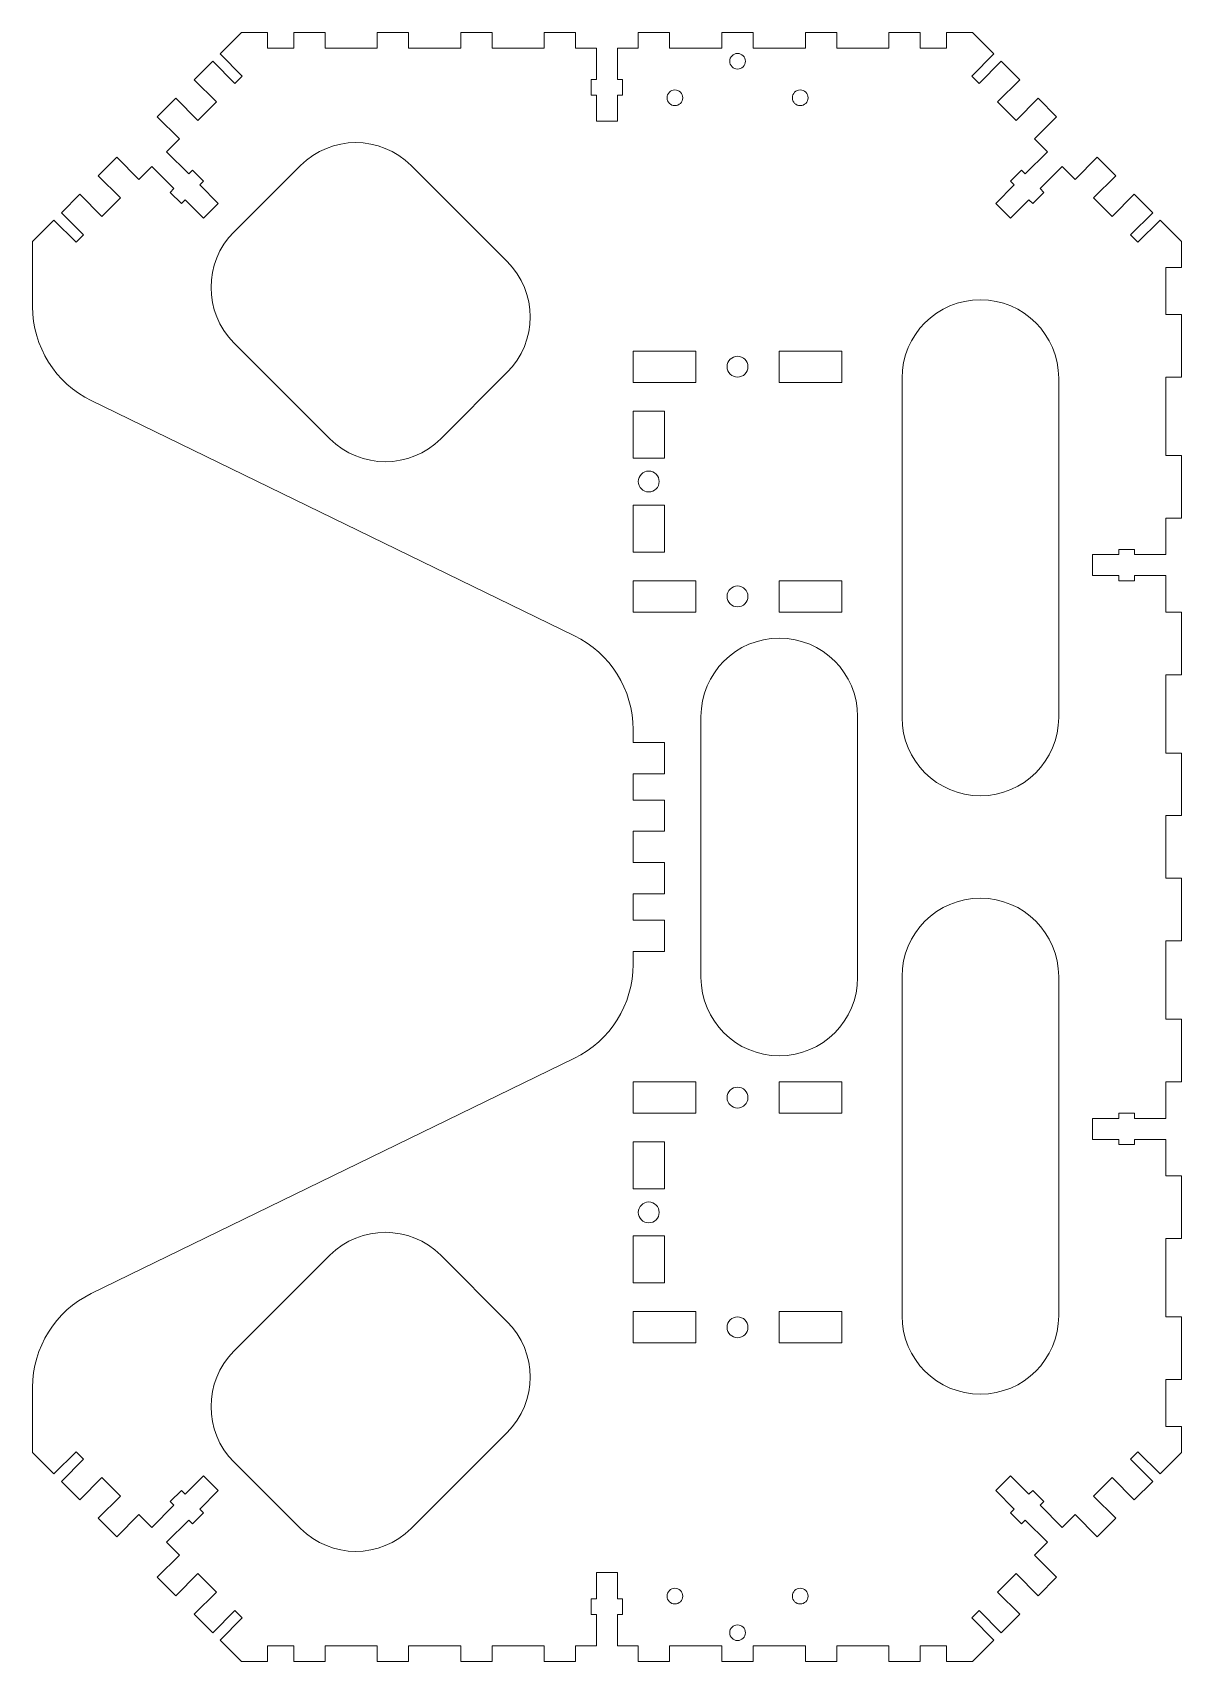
# Model space of a CAD drawing. Header units: millimetres. Extents: x -138 to 82, y -225 to 87.
import ezdxf

# ---------------------------------------------------------------- set-up
doc = ezdxf.new("R2010")
doc.units = ezdxf.units.MM

msp = doc.modelspace()

# ---------------------------------------------------------------- linework, layer by layer
at = {"color": 7, "linetype": 'Continuous', "lineweight": 15}
for p, q in [((-97.58, 87.5), (-101.67, 83.41)), ((-92.58, 87.5), (-97.58, 87.5)), ((-92.58, 84.5), (-92.58, 87.5)), ((-87.58, 87.5), (-87.58, 84.5)), ((-81.58, 87.5), (-87.58, 87.5)), ((-81.58, 84.5), (-81.58, 87.5)), ((-71.58, 87.5), (-71.58, 84.5)), ((-65.58, 87.5), (-71.58, 87.5)), ((-65.58, 84.5), (-65.58, 87.5)), ((-55.58, 87.5), (-55.58, 84.5)), ((-49.58, 87.5), (-55.58, 87.5)), ((-49.58, 84.5), (-49.58, 87.5)), ((-39.58, 87.5), (-39.58, 84.5)), ((-33.58, 87.5), (-39.58, 87.5)), ((-33.58, 84.5), (-33.58, 87.5)), ((-21.58, 87.5), (-21.58, 84.5)), ((-15.58, 87.5), (-21.58, 87.5)), ((-15.58, 84.5), (-15.58, 87.5)), ((-5.58, 87.5), (-5.58, 84.5)), ((0.42, 87.5), (-5.58, 87.5)), ((0.42, 84.5), (0.42, 87.5)), ((10.42, 87.5), (10.42, 84.5)), ((16.42, 87.5), (10.42, 87.5)), ((16.42, 84.5), (16.42, 87.5)), ((26.42, 87.5), (26.42, 84.5)), ((32.42, 87.5), (26.42, 87.5)), ((32.42, 84.5), (32.42, 87.5)), ((37.42, 87.5), (37.42, 84.5)), ((42.42, 87.5), (37.42, 87.5)), ((42.42, 87.5), (46.51, 83.41)), ((-87.58, 84.5), (-92.58, 84.5)), ((-71.58, 84.5), (-81.58, 84.5)), ((-55.58, 84.5), (-65.58, 84.5)), ((-39.58, 84.5), (-49.58, 84.5)), ((-29.58, 84.5), (-33.58, 84.5)), ((-29.58, 78.5), (-29.58, 84.5)), ((-25.58, 84.5), (-25.58, 78.5)), ((-21.58, 84.5), (-25.58, 84.5)), ((-5.58, 84.5), (-15.58, 84.5)), ((10.42, 84.5), (0.42, 84.5)), ((26.42, 84.5), (16.42, 84.5)), ((37.42, 84.5), (32.42, 84.5)), ((-103.08, 81.99), (-106.62, 78.46)), ((-98.84, 77.75), (-103.08, 81.99)), ((-101.67, 83.41), (-97.43, 79.17)), ((46.51, 83.41), (42.27, 79.17)), ((43.68, 77.75), (47.93, 81.99)), ((47.93, 81.99), (51.46, 78.46)), ((-106.62, 78.46), (-102.38, 74.22)), ((-97.43, 79.17), (-98.84, 77.75)), ((-30.58, 78.5), (-29.58, 78.5)), ((-30.58, 75.5), (-30.58, 78.5)), ((-25.58, 78.5), (-24.58, 78.5)), ((-24.58, 78.5), (-24.58, 75.5)), ((42.27, 79.17), (43.68, 77.75)), ((51.46, 78.46), (47.22, 74.22)), ((-110.15, 74.92), (-113.69, 71.39)), ((-105.91, 70.68), (-110.15, 74.92)), ((-29.58, 75.5), (-30.58, 75.5)), ((-29.58, 70.5), (-29.58, 75.5)), ((-25.58, 75.5), (-25.58, 70.5)), ((-24.58, 75.5), (-25.58, 75.5)), ((50.75, 70.68), (55, 74.92)), ((55, 74.92), (58.53, 71.39)), ((-102.38, 74.22), (-105.91, 70.68)), ((47.22, 74.22), (50.75, 70.68)), ((-113.69, 71.39), (-109.45, 67.14)), ((-25.58, 70.5), (-29.58, 70.5)), ((58.53, 71.39), (54.29, 67.14)), ((-109.45, 67.14), (-111.92, 64.67)), ((54.29, 67.14), (56.76, 64.67)), ((-121.47, 63.61), (-125, 60.07)), ((-117.22, 59.37), (-121.47, 63.61)), ((-111.92, 64.67), (-107.68, 60.43)), ((56.76, 64.67), (52.52, 60.43)), ((62.07, 59.37), (66.31, 63.61)), ((66.31, 63.61), (69.85, 60.07)), ((-125, 60.07), (-120.76, 55.83)), ((-114.75, 61.84), (-117.22, 59.37)), ((-110.51, 57.6), (-114.75, 61.84)), ((-107.68, 60.43), (-106.97, 61.13)), ((-106.97, 61.13), (-104.85, 59.01)), ((-99.01, 49.29), (-86.29, 62.02)), ((-65.07, 62.02), (-46.69, 43.64)), ((51.81, 61.13), (49.69, 59.01)), ((52.52, 60.43), (51.81, 61.13)), ((55.35, 57.6), (59.59, 61.84)), ((59.59, 61.84), (62.07, 59.37)), ((69.85, 60.07), (65.6, 55.83)), ((-128.54, 56.54), (-132.07, 53)), ((-124.3, 52.3), (-128.54, 56.54)), ((-111.21, 56.89), (-110.51, 57.6)), ((-109.09, 54.77), (-111.21, 56.89)), ((-104.85, 59.01), (-105.56, 58.31)), ((-105.56, 58.31), (-102.02, 54.77)), ((50.4, 58.31), (46.87, 54.77)), ((49.69, 59.01), (50.4, 58.31)), ((53.94, 54.77), (56.06, 56.89)), ((56.06, 56.89), (55.35, 57.6)), ((69.14, 52.3), (73.38, 56.54)), ((73.38, 56.54), (76.92, 53)), ((-120.76, 55.83), (-124.3, 52.3)), ((-108.39, 55.48), (-109.09, 54.77)), ((-104.85, 51.94), (-108.39, 55.48)), ((-102.02, 54.77), (-104.85, 51.94)), ((46.87, 54.77), (49.69, 51.94)), ((49.69, 51.94), (53.23, 55.48)), ((53.23, 55.48), (53.94, 54.77)), ((65.6, 55.83), (69.14, 52.3)), ((-133.49, 51.59), (-137.58, 47.5)), ((-129.25, 47.35), (-133.49, 51.59)), ((-132.07, 53), (-127.83, 48.76)), ((76.92, 53), (72.67, 48.76)), ((74.09, 47.35), (78.33, 51.59)), ((78.33, 51.59), (82.42, 47.5)), ((-137.58, 47.5), (-137.58, 35)), ((-127.83, 48.76), (-129.25, 47.35)), ((72.67, 48.76), (74.09, 47.35)), ((82.42, 42.5), (82.42, 47.5)), ((82.42, 42.5), (79.42, 42.5)), ((79.42, 42.5), (79.42, 33.5)), ((79.42, 33.5), (82.42, 33.5)), ((82.42, 21.5), (82.42, 33.5)), ((-80.63, 9.7), (-99.01, 28.08)), ((-10.58, 26.5), (-22.58, 26.5)), ((-22.58, 26.5), (-22.58, 20.5)), ((-10.58, 20.5), (-10.58, 26.5)), ((17.42, 26.5), (5.42, 26.5)), ((5.42, 26.5), (5.42, 20.5)), ((17.42, 20.5), (17.42, 26.5)), ((-46.69, 22.42), (-59.42, 9.7)), ((-22.58, 20.5), (-10.58, 20.5)), ((5.42, 20.5), (17.42, 20.5)), ((28.92, 21.31), (28.92, -43.69)), ((58.92, -43.69), (58.92, 21.31)), ((82.42, 21.5), (79.42, 21.5)), ((79.42, 21.5), (79.42, 6.5)), ((-33.82, -28.03), (-126.33, 17.02)), ((-16.58, 15), (-22.58, 15)), ((-22.58, 15), (-22.58, 6)), ((-16.58, 6), (-16.58, 15)), ((79.42, 6.5), (82.42, 6.5)), ((82.42, -5.5), (82.42, 6.5)), ((-22.58, 6), (-16.58, 6)), ((-16.58, -3), (-22.58, -3)), ((-22.58, -3), (-22.58, -12)), ((-16.58, -12), (-16.58, -3)), ((82.42, -5.5), (79.42, -5.5)), ((79.42, -5.5), (79.42, -12.5)), ((-22.58, -12), (-16.58, -12)), ((73.42, -11.5), (70.42, -11.5)), ((70.42, -11.5), (70.42, -12.5)), ((73.42, -12.5), (73.42, -11.5)), ((70.42, -12.5), (65.42, -12.5)), ((65.42, -12.5), (65.42, -16.5)), ((79.42, -12.5), (73.42, -12.5)), ((-10.58, -17.5), (-22.58, -17.5)), ((-22.58, -17.5), (-22.58, -23.5)), ((-10.58, -23.5), (-10.58, -17.5)), ((17.42, -17.5), (5.42, -17.5)), ((5.42, -17.5), (5.42, -23.5)), ((17.42, -23.5), (17.42, -17.5)), ((65.42, -16.5), (70.42, -16.5)), ((70.42, -16.5), (70.42, -17.5)), ((70.42, -17.5), (73.42, -17.5)), ((73.42, -17.5), (73.42, -16.5)), ((73.42, -16.5), (79.42, -16.5)), ((79.42, -16.5), (79.42, -23.5)), ((-22.58, -23.5), (-10.58, -23.5)), ((5.42, -23.5), (17.42, -23.5)), ((79.42, -23.5), (82.42, -23.5)), ((82.42, -35.5), (82.42, -23.5)), ((82.42, -35.5), (79.42, -35.5)), ((79.42, -35.5), (79.42, -50.5)), ((-9.58, -43.5), (-9.58, -93.5)), ((20.42, -93.5), (20.42, -43.5)), ((-22.58, -48.5), (-22.58, -46.01)), ((-16.58, -48.5), (-22.58, -48.5)), ((-16.58, -54.5), (-16.58, -48.5)), ((79.42, -50.5), (82.42, -50.5)), ((82.42, -62.5), (82.42, -50.5)), ((-22.58, -59.5), (-22.58, -54.5)), ((-22.58, -54.5), (-16.58, -54.5)), ((-16.58, -59.5), (-22.58, -59.5)), ((-16.58, -65.5), (-16.58, -59.5)), ((-22.58, -71.5), (-22.58, -65.5)), ((-22.58, -65.5), (-16.58, -65.5)), ((82.42, -62.5), (79.42, -62.5)), ((79.42, -62.5), (79.42, -74.5)), ((-22.58, -71.5), (-16.58, -71.5)), ((-16.58, -71.5), (-16.58, -77.5)), ((79.42, -74.5), (82.42, -74.5)), ((82.42, -86.5), (82.42, -74.5)), ((-22.58, -82.5), (-22.58, -77.5)), ((-16.58, -77.5), (-22.58, -77.5)), ((-22.58, -82.5), (-16.58, -82.5)), ((-16.58, -82.5), (-16.58, -88.5)), ((82.42, -86.5), (79.42, -86.5)), ((79.42, -86.5), (79.42, -101.5)), ((-22.58, -91), (-22.58, -88.5)), ((-16.58, -88.5), (-22.58, -88.5)), ((28.92, -93.31), (28.92, -158.31)), ((58.92, -158.31), (58.92, -93.31)), ((79.42, -101.5), (82.42, -101.5)), ((82.42, -113.5), (82.42, -101.5)), ((-126.33, -154.03), (-33.82, -108.98)), ((-10.58, -113.5), (-22.58, -113.5)), ((-22.58, -113.5), (-22.58, -119.5)), ((-10.58, -119.5), (-10.58, -113.5)), ((17.42, -113.5), (5.42, -113.5)), ((5.42, -113.5), (5.42, -119.5)), ((17.42, -119.5), (17.42, -113.5)), ((82.42, -113.5), (79.42, -113.5)), ((79.42, -113.5), (79.42, -120.5)), ((-22.58, -119.5), (-10.58, -119.5)), ((5.42, -119.5), (17.42, -119.5)), ((70.42, -120.5), (65.42, -120.5)), ((65.42, -120.5), (65.42, -124.5)), ((73.42, -119.5), (70.42, -119.5)), ((70.42, -119.5), (70.42, -120.5)), ((73.42, -120.5), (73.42, -119.5)), ((79.42, -120.5), (73.42, -120.5)), ((65.42, -124.5), (70.42, -124.5)), ((70.42, -124.5), (70.42, -125.5)), ((73.42, -125.5), (73.42, -124.5)), ((73.42, -124.5), (79.42, -124.5)), ((79.42, -124.5), (79.42, -131.5)), ((-22.58, -125), (-16.58, -125)), ((-22.58, -134), (-22.58, -125)), ((-16.58, -125), (-16.58, -134)), ((70.42, -125.5), (73.42, -125.5)), ((-16.58, -134), (-22.58, -134)), ((79.42, -131.5), (82.42, -131.5)), ((82.42, -143.5), (82.42, -131.5)), ((-22.58, -143), (-16.58, -143)), ((-22.58, -152), (-22.58, -143)), ((-16.58, -143), (-16.58, -152)), ((82.42, -143.5), (79.42, -143.5)), ((79.42, -143.5), (79.42, -158.5)), ((-80.63, -146.7), (-99.01, -165.08)), ((-46.69, -159.43), (-59.42, -146.7)), ((-16.58, -152), (-22.58, -152)), ((-10.58, -157.5), (-22.58, -157.5)), ((-22.58, -157.5), (-22.58, -163.5)), ((-10.58, -163.5), (-10.58, -157.5)), ((17.42, -157.5), (5.42, -157.5)), ((5.42, -157.5), (5.42, -163.5)), ((17.42, -163.5), (17.42, -157.5)), ((79.42, -158.5), (82.42, -158.5)), ((82.42, -170.5), (82.42, -158.5)), ((-22.58, -163.5), (-10.58, -163.5)), ((5.42, -163.5), (17.42, -163.5)), ((82.42, -170.5), (79.42, -170.5)), ((79.42, -170.5), (79.42, -179.5)), ((-137.58, -172.01), (-137.58, -184.5)), ((-65.07, -199.03), (-46.69, -180.64)), ((79.42, -179.5), (82.42, -179.5)), ((82.42, -184.5), (82.42, -179.5)), ((-133.49, -188.59), (-137.58, -184.5)), ((-129.25, -184.35), (-133.49, -188.59)), ((-132.07, -190.01), (-127.83, -185.76)), ((-127.83, -185.76), (-129.25, -184.35)), ((-99.01, -186.3), (-86.29, -199.03)), ((72.67, -185.76), (74.09, -184.35)), ((76.92, -190.01), (72.67, -185.76)), ((74.09, -184.35), (78.33, -188.59)), ((78.33, -188.59), (82.42, -184.5)), ((-128.54, -193.54), (-132.07, -190.01)), ((-124.3, -189.3), (-128.54, -193.54)), ((-120.76, -192.83), (-124.3, -189.3)), ((-104.85, -188.95), (-108.39, -192.48)), ((-102.02, -191.77), (-104.85, -188.95)), ((46.87, -191.77), (49.69, -188.95)), ((49.69, -188.95), (53.23, -192.48)), ((65.6, -192.83), (69.14, -189.3)), ((69.14, -189.3), (73.38, -193.54)), ((73.38, -193.54), (76.92, -190.01)), ((-125, -197.08), (-120.76, -192.83)), ((-109.09, -191.77), (-111.21, -193.9)), ((-108.39, -192.48), (-109.09, -191.77)), ((-105.56, -195.31), (-102.02, -191.77)), ((50.4, -195.31), (46.87, -191.77)), ((53.23, -192.48), (53.94, -191.77)), ((53.94, -191.77), (56.06, -193.9)), ((69.85, -197.08), (65.6, -192.83)), ((-117.22, -196.37), (-121.47, -200.61)), ((-114.75, -198.85), (-117.22, -196.37)), ((-110.51, -194.6), (-114.75, -198.85)), ((-111.21, -193.9), (-110.51, -194.6)), ((-106.97, -198.14), (-104.85, -196.02)), ((-104.85, -196.02), (-105.56, -195.31)), ((49.69, -196.02), (50.4, -195.31)), ((51.81, -198.14), (49.69, -196.02)), ((56.06, -193.9), (55.35, -194.6)), ((55.35, -194.6), (59.59, -198.85)), ((59.59, -198.85), (62.07, -196.37)), ((62.07, -196.37), (66.31, -200.61)), ((-121.47, -200.61), (-125, -197.08)), ((-111.92, -201.67), (-107.68, -197.43)), ((-107.68, -197.43), (-106.97, -198.14)), ((52.52, -197.43), (51.81, -198.14)), ((56.76, -201.67), (52.52, -197.43)), ((66.31, -200.61), (69.85, -197.08)), ((-109.45, -204.15), (-111.92, -201.67)), ((54.29, -204.15), (56.76, -201.67)), ((-113.69, -208.39), (-109.45, -204.15)), ((58.53, -208.39), (54.29, -204.15)), ((-110.15, -211.93), (-113.69, -208.39)), ((-105.91, -207.68), (-110.15, -211.93)), ((-102.38, -211.22), (-105.91, -207.68)), ((-25.58, -207.5), (-29.58, -207.5)), ((-29.58, -207.5), (-29.58, -212.5)), ((-25.58, -212.5), (-25.58, -207.5)), ((47.22, -211.22), (50.75, -207.68)), ((50.75, -207.68), (55, -211.93)), ((55, -211.93), (58.53, -208.39)), ((-106.62, -215.46), (-102.38, -211.22)), ((51.46, -215.46), (47.22, -211.22)), ((-98.84, -214.76), (-103.08, -219)), ((-97.43, -216.17), (-98.84, -214.76)), ((-29.58, -212.5), (-30.58, -212.5)), ((-30.58, -212.5), (-30.58, -215.5)), ((-24.58, -212.5), (-25.58, -212.5)), ((-24.58, -215.5), (-24.58, -212.5)), ((42.27, -216.17), (43.68, -214.76)), ((43.68, -214.76), (47.93, -219)), ((-103.08, -219), (-106.62, -215.46)), ((-101.67, -220.41), (-97.43, -216.17)), ((-30.58, -215.5), (-29.58, -215.5)), ((-29.58, -215.5), (-29.58, -221.5)), ((-25.58, -221.5), (-25.58, -215.5)), ((-25.58, -215.5), (-24.58, -215.5)), ((46.51, -220.41), (42.27, -216.17)), ((47.93, -219), (51.46, -215.46)), ((-97.58, -224.5), (-101.67, -220.41)), ((-87.58, -221.5), (-92.58, -221.5)), ((-92.58, -221.5), (-92.58, -224.5)), ((-87.58, -224.5), (-87.58, -221.5)), ((-71.58, -221.5), (-81.58, -221.5)), ((-81.58, -221.5), (-81.58, -224.5)), ((-71.58, -224.5), (-71.58, -221.5)), ((-55.58, -221.5), (-65.58, -221.5)), ((-65.58, -221.5), (-65.58, -224.5)), ((-55.58, -224.5), (-55.58, -221.5)), ((-39.58, -221.5), (-49.58, -221.5)), ((-49.58, -221.5), (-49.58, -224.5)), ((-39.58, -224.5), (-39.58, -221.5)), ((-29.58, -221.5), (-33.58, -221.5)), ((-33.58, -221.5), (-33.58, -224.5)), ((-21.58, -221.5), (-25.58, -221.5)), ((-21.58, -224.5), (-21.58, -221.5)), ((-5.58, -221.5), (-15.58, -221.5)), ((-15.58, -221.5), (-15.58, -224.5)), ((-5.58, -224.5), (-5.58, -221.5)), ((10.42, -221.5), (0.42, -221.5)), ((0.42, -221.5), (0.42, -224.5)), ((10.42, -224.5), (10.42, -221.5)), ((26.42, -221.5), (16.42, -221.5)), ((16.42, -221.5), (16.42, -224.5)), ((26.42, -224.5), (26.42, -221.5)), ((37.42, -221.5), (32.42, -221.5)), ((32.42, -221.5), (32.42, -224.5)), ((37.42, -224.5), (37.42, -221.5)), ((42.42, -224.5), (46.51, -220.41)), ((-97.58, -224.5), (-92.58, -224.5)), ((-87.58, -224.5), (-81.58, -224.5)), ((-71.58, -224.5), (-65.58, -224.5)), ((-55.58, -224.5), (-49.58, -224.5)), ((-39.58, -224.5), (-33.58, -224.5)), ((-21.58, -224.5), (-15.58, -224.5)), ((-5.58, -224.5), (0.42, -224.5)), ((10.42, -224.5), (16.42, -224.5)), ((26.42, -224.5), (32.42, -224.5)), ((37.42, -224.5), (42.42, -224.5))]:
    msp.add_line(p, q, dxfattribs=at)
for centre, radius in [((-2.58, 82), 1.5), ((-14.58, 75), 1.5), ((9.42, 75), 1.5), ((-2.58, 23.5), 2), ((-19.58, 1.5), 2), ((-2.58, -20.5), 2), ((-2.58, -116.5), 2), ((-19.58, -138.5), 2), ((-2.58, -160.5), 2), ((-14.58, -212), 1.5), ((9.42, -212), 1.5), ((-2.58, -219), 1.5)]:
    msp.add_circle(centre, radius, dxfattribs=at)
for centre, radius, start, end in [((-75.68, 51.42), 15, 45, 135), ((-88.41, 38.69), 15, 135, 225), ((-57.29, 33.03), 15, 315, 45), ((-117.58, 35), 20, 180, 244.0359), ((43.92, 21.31), 15, 0, 180), ((-70.02, 20.3), 15, 225, 315), ((-42.58, -46.01), 20, 0, 64.0359), ((5.42, -43.5), 15, 0, 180), ((43.92, -43.69), 15, 180, 0), ((43.92, -93.31), 15, 0, 180), ((-42.58, -91), 20, 295.9641, 0), ((5.42, -93.5), 15, 180, 0), ((-70.02, -157.31), 15, 45, 135), ((-117.58, -172.01), 20, 115.9641, 180), ((43.92, -158.31), 15, 180, 0), ((-57.29, -170.03), 15, 315, 45), ((-88.41, -175.69), 15, 135, 225), ((-75.68, -188.42), 15, 225, 315)]:
    msp.add_arc(centre, radius, start, end, dxfattribs=at)

doc.saveas('drawing.dxf')
